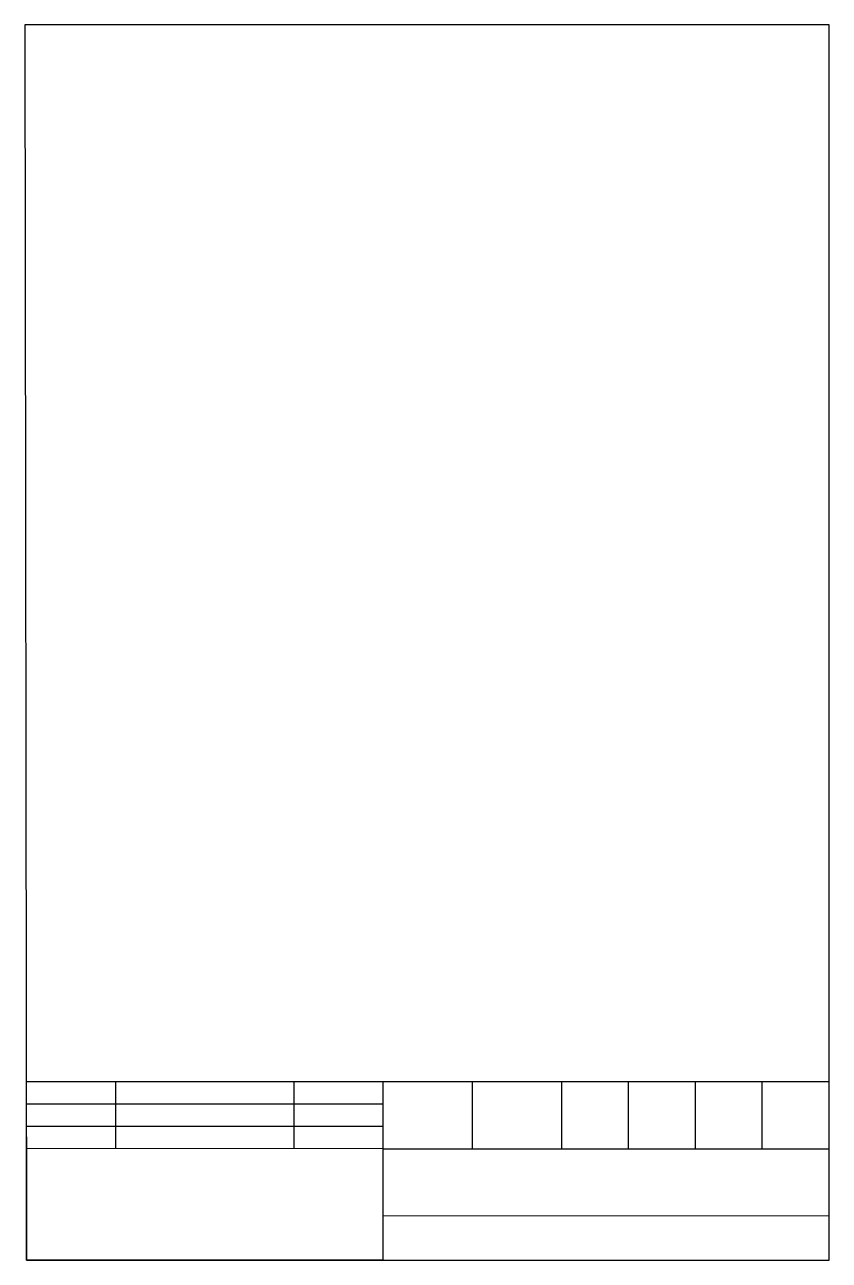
# Model space of a CAD drawing. Header units: millimetres. Extents: x -1107 to 12781, y -332 to 297.
# Drawn here: x 12600.6 to 12781, y 5.1 to 282.1 of the extents above.
import ezdxf

# ---------------------------------------------------------------- set-up
doc = ezdxf.new("R2010")
doc.units = ezdxf.units.MM
doc.header["$LTSCALE"] = 0.7
doc.layers.add('Chenar', color=250, linetype='Continuous', lineweight=30)
doc.layers.add('indicator', color=250, linetype='Continuous', lineweight=30)

msp = doc.modelspace()

# ---------------------------------------------------------------- linework, layer by layer
at = {"layer": 'Chenar'}
for p, q in [((12780.99, 282.13), (12600.55, 282.13)), ((12780.99, 5.12), (12780.99, 282.13)), ((12781, 45.12), (12600.98, 45.15)), ((12680.98, 5.14), (12680.98, 45.14)), ((12700.98, 30.14), (12700.98, 45.13)), ((12720.98, 30.14), (12720.98, 45.13)), ((12735.98, 30.14), (12735.98, 45.13)), ((12750.98, 30.14), (12750.98, 45.12)), ((12765.98, 30.14), (12765.98, 45.12)), ((12680.98, 15.14), (12780.99, 15.12)), ((12600.98, 5.15), (12780.99, 5.12))]:
    msp.add_line(p, q, dxfattribs=at)
at = {"layer": 'Chenar', "lineweight": 30}
msp.add_line((12600.55, 282.13), (12600.98, 5.15), dxfattribs=at)
at = {"layer": 'indicator'}
for p, q in [((12600.98, 5.15), (12600.98, 45.15)), ((12620.98, 30.15), (12620.98, 45.15)), ((12660.98, 30.14), (12660.98, 45.14)), ((12680.98, 40.14), (12600.98, 40.15)), ((12680.98, 35.14), (12600.98, 35.15)), ((12680.98, 30.14), (12600.98, 30.15)), ((12680.98, 30.14), (12780.99, 30.14)), ((12680.98, 5.14), (12600.98, 5.15))]:
    msp.add_line(p, q, dxfattribs=at)

doc.saveas('drawing.dxf')
